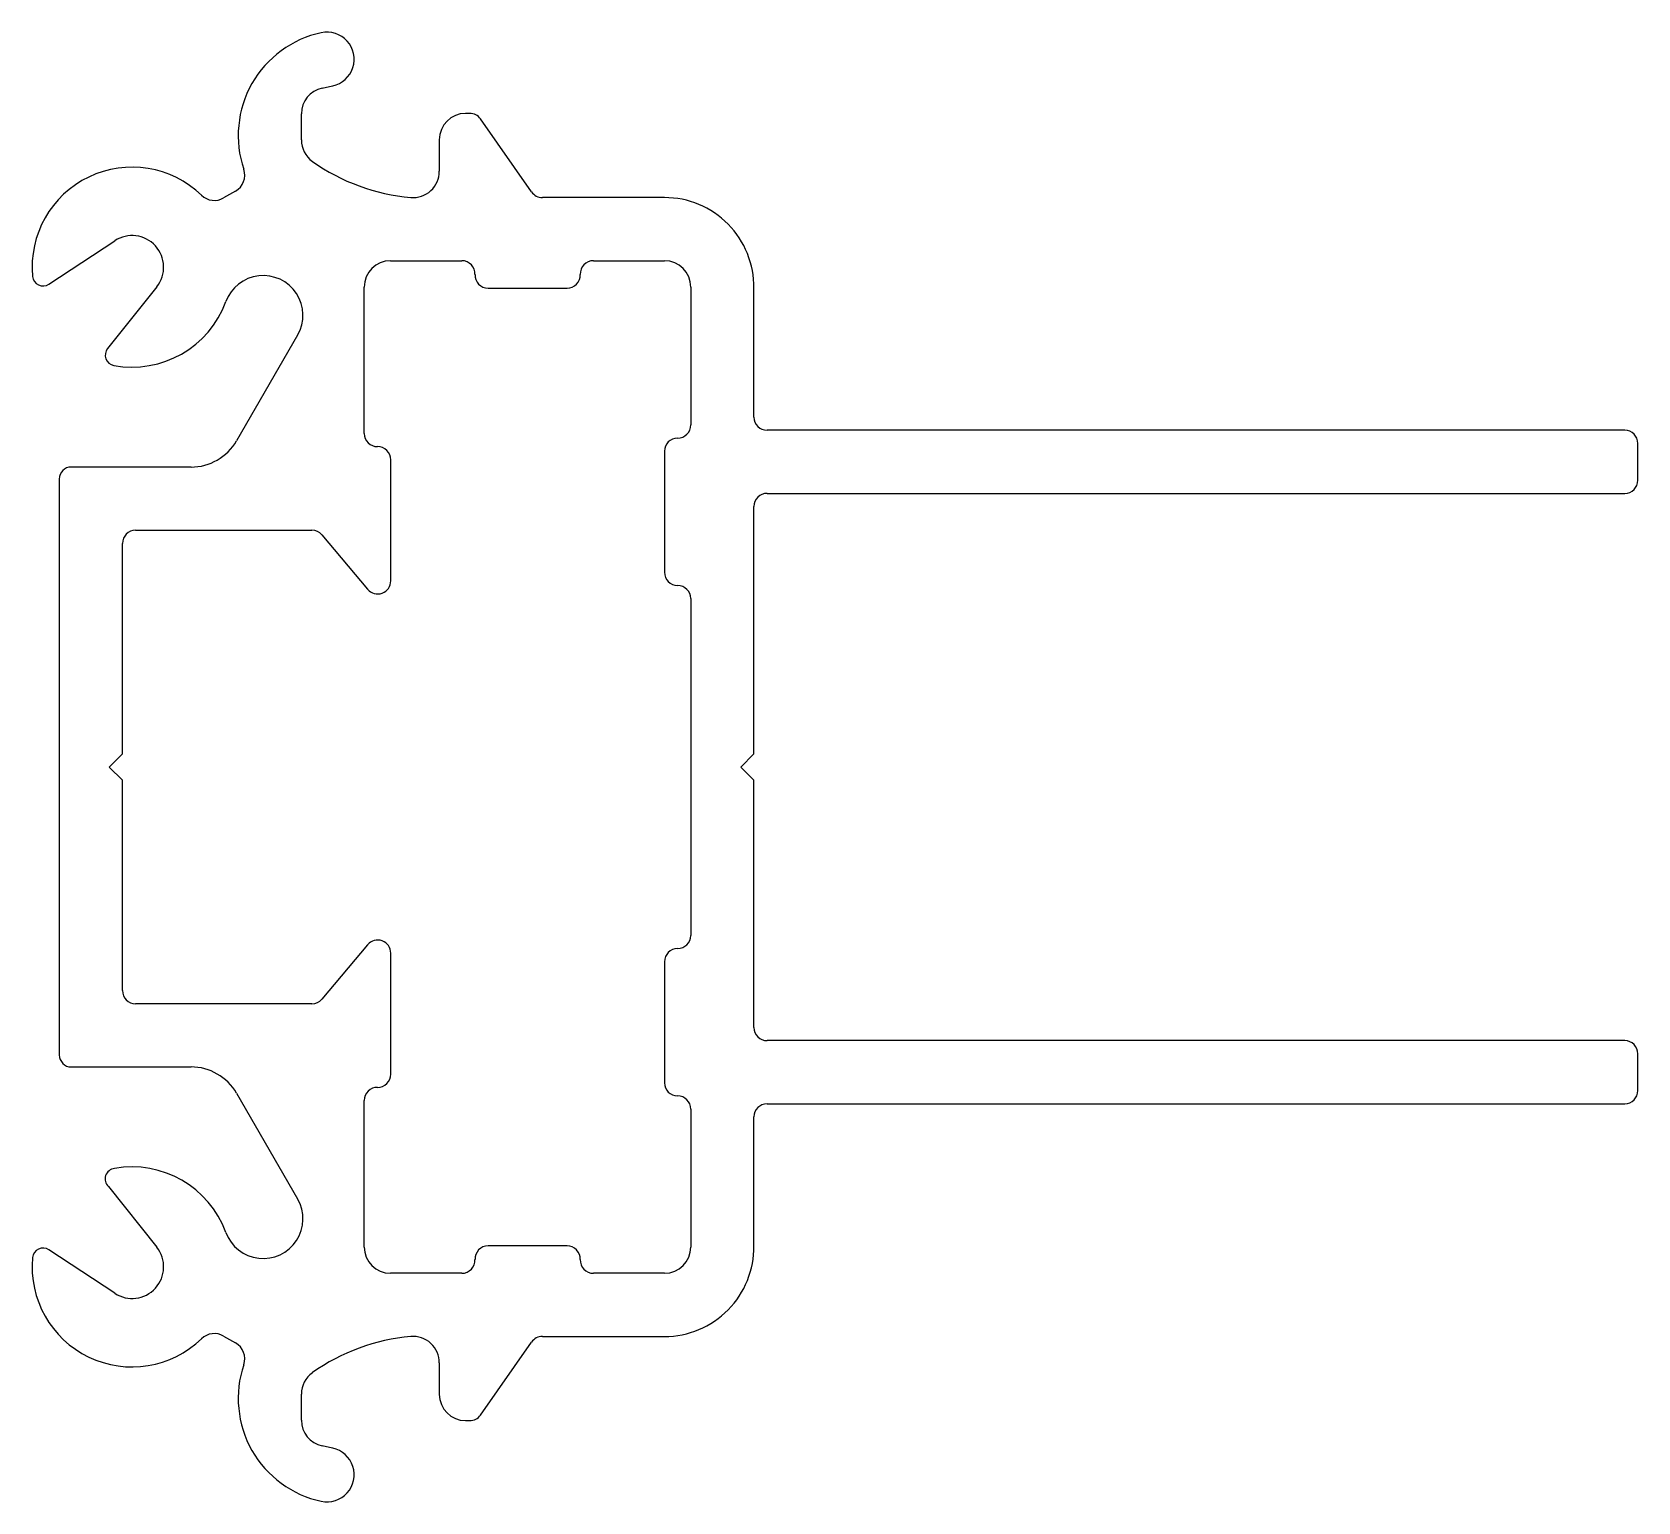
# Model space of a CAD drawing. Extents: x 524.6 to 555.1, y 594.9 to 622.8.
import ezdxf

# ---------------------------------------------------------------- set-up
doc = ezdxf.new("R2010")
doc.units = 0
doc.layers.get('0').update_dxf_attribs({"linetype": 'CONTINUOUS'})

msp = doc.modelspace()

# ---------------------------------------------------------------- linework, layer by layer
for p, q in [((530.1, 621.724), (530.299, 621.767)), ((529.704, 620.739), (529.704, 621.235)), ((532.904, 621.243), (532.826, 621.243)), ((534.08, 619.75), (533.109, 621.137)), ((532.326, 620.743), (532.326, 620.143)), ((528.452, 619.766), (528.227, 619.636)), ((536.604, 619.643), (534.285, 619.643)), ((524.905, 617.996), (526.157, 618.822)), ((531.398, 618.443), (532.754, 618.443)), ((535.254, 618.443), (536.604, 618.443)), ((526.956, 617.947), (526.021, 616.775)), ((530.898, 615.16), (530.898, 617.943)), ((533.254, 617.921), (534.754, 617.921)), ((537.104, 617.943), (537.104, 615.321)), ((538.304, 615.471), (538.304, 617.921)), ((529.633, 617.029), (528.473, 615.021)), ((554.854, 615.221), (538.554, 615.221)), ((555.104, 614.271), (555.104, 614.971)), ((531.404, 612.36), (531.404, 614.66)), ((536.604, 614.821), (536.604, 612.521)), ((527.607, 614.521), (525.332, 614.521)), ((525.104, 614.294), (525.104, 603.349)), ((538.554, 614.021), (554.854, 614.021)), ((538.304, 609.071), (538.304, 613.771)), ((526.554, 613.321), (529.904, 613.321)), ((530.096, 613.232), (530.962, 612.199)), ((526.304, 609.071), (526.304, 613.071)), ((537.104, 612.021), (537.104, 605.621)), ((526.054, 608.821), (526.304, 609.071)), ((526.304, 608.571), (526.054, 608.821)), ((538.054, 608.821), (538.304, 609.071)), ((538.304, 608.571), (538.054, 608.821)), ((526.304, 604.571), (526.304, 608.571)), ((538.304, 603.871), (538.304, 608.571)), ((530.962, 605.444), (530.096, 604.411)), ((531.404, 602.983), (531.404, 605.283)), ((536.604, 605.121), (536.604, 602.821)), ((529.904, 604.321), (526.554, 604.321)), ((554.854, 603.621), (538.554, 603.621)), ((555.104, 602.671), (555.104, 603.371)), ((525.332, 603.121), (527.607, 603.121)), ((528.473, 602.621), (529.633, 600.614)), ((530.898, 599.699), (530.898, 602.483)), ((538.554, 602.421), (554.854, 602.421)), ((537.104, 602.321), (537.104, 599.699)), ((538.304, 599.721), (538.304, 602.171)), ((526.038, 600.847), (526.956, 599.696)), ((534.754, 599.721), (533.254, 599.721)), ((526.157, 598.821), (524.905, 599.647)), ((532.754, 599.199), (531.398, 599.199)), ((536.604, 599.199), (535.254, 599.199)), ((528.227, 598.007), (528.452, 597.877)), ((533.109, 596.506), (534.08, 597.893)), ((534.285, 597.999), (536.604, 597.999)), ((532.326, 597.499), (532.326, 596.899)), ((529.704, 596.407), (529.704, 596.903)), ((532.826, 596.399), (532.904, 596.399)), ((530.299, 595.876), (530.1, 595.918))]:
    msp.add_line(p, q)
for centre, radius, start, end in [((530.504, 620.821), 2, 102.152, 198.6508), ((530.192, 622.271), 0.516, 282, 102.152), ((530.204, 621.235), 0.5, 102, 180), ((532.826, 620.743), 0.5, 90, 180), ((532.904, 620.993), 0.25, 35, 90), ((530.204, 620.739), 0.5, 180, 234.65), ((526.487, 618.321), 1.9, 45.9531, 185.3511), ((528.277, 620.069), 0.35, 300, 18.6508), ((532.114, 623.431), 3.801, 234.65, 265.0077), ((531.826, 620.143), 0.5, 265.0077, 360), ((528.052, 619.939), 0.35, 225.9531, 300), ((534.285, 619.893), 0.25, 215, 270), ((536.604, 617.943), 1.7, 359.2592, 90), ((526.487, 618.321), 0.6, 321.4236, 123.4236), ((531.398, 617.943), 0.5, 90, 180), ((532.754, 618.193), 0.25, 357.4805, 90), ((535.254, 618.193), 0.25, 90, 182.5195), ((536.604, 617.943), 0.5, 0, 90), ((524.795, 618.163), 0.2, 185.3511, 303.4236), ((528.979, 617.406), 0.755, 330, 159.8385), ((533.254, 618.171), 0.25, 177.4805, 270), ((534.754, 618.171), 0.25, 270, 2.5195), ((526.487, 618.321), 1.9, 259.496, 339.8385), ((526.177, 616.65), 0.2, 141.4236, 259.496), ((536.854, 615.321), 0.25, 270, 0), ((538.554, 615.471), 0.25, 180, 270), ((554.854, 614.971), 0.25, 0, 90), ((527.607, 615.521), 1, 270, 330), ((531.148, 615.16), 0.25, 180, 270.6853), ((536.854, 614.821), 0.25, 90, 180), ((531.154, 614.66), 0.25, 360, 90.6853), ((525.332, 614.294), 0.228, 90, 180), ((538.554, 613.771), 0.25, 90, 180), ((554.854, 614.271), 0.25, 270, 0), ((526.554, 613.071), 0.25, 90, 180), ((529.904, 613.071), 0.25, 40, 90), ((536.854, 612.521), 0.25, 180, 270), ((531.154, 612.36), 0.25, 220, 0), ((536.854, 612.021), 0.25, 0, 90), ((531.154, 605.283), 0.25, 0, 140), ((536.854, 605.621), 0.25, 270, 0), ((536.854, 605.121), 0.25, 90, 180), ((526.554, 604.571), 0.25, 180, 270), ((529.904, 604.571), 0.25, 270, 320), ((538.554, 603.871), 0.25, 180, 270), ((525.332, 603.349), 0.228, 180, 270), ((554.854, 603.371), 0.25, 0, 90), ((527.607, 602.121), 1, 30, 90), ((531.148, 602.483), 0.25, 89.3147, 180), ((531.154, 602.983), 0.25, 269.3147, 360), ((536.854, 602.821), 0.25, 180, 270), ((536.854, 602.321), 0.25, 0, 90), ((538.554, 602.171), 0.25, 90, 180), ((554.854, 602.671), 0.25, 270, 0), ((526.174, 600.993), 0.2, 95.4725, 227.0562), ((526.487, 599.321), 1.9, 20.1615, 100.0612), ((528.979, 600.236), 0.755, 200.1615, 30), ((524.795, 599.48), 0.2, 56.5764, 174.6489), ((526.487, 599.321), 0.6, 236.5764, 38.5764), ((531.398, 599.699), 0.5, 180, 270), ((533.254, 599.471), 0.25, 90, 182.5195), ((534.754, 599.471), 0.25, 357.4805, 90), ((536.604, 599.699), 1.7, 270, 0.7408), ((536.604, 599.699), 0.5, 270, 0), ((526.487, 599.321), 1.9, 174.6489, 314.0469), ((532.754, 599.449), 0.25, 270, 2.5195), ((535.254, 599.449), 0.25, 177.4805, 270), ((528.052, 597.704), 0.35, 60, 134.0469), ((528.277, 597.574), 0.35, 341.3492, 60), ((532.114, 594.211), 3.801, 94.9923, 125.35), ((531.826, 597.499), 0.5, 0, 94.9923), ((534.285, 597.749), 0.25, 90, 145), ((530.504, 596.822), 2, 161.3492, 257.848), ((530.204, 596.903), 0.5, 125.35, 180), ((532.826, 596.899), 0.5, 180, 270), ((530.204, 596.407), 0.5, 180, 258), ((532.904, 596.649), 0.25, 270, 325), ((530.192, 595.371), 0.516, 257.848, 78)]:
    msp.add_arc(centre, radius, start, end)

doc.saveas('drawing.dxf')
